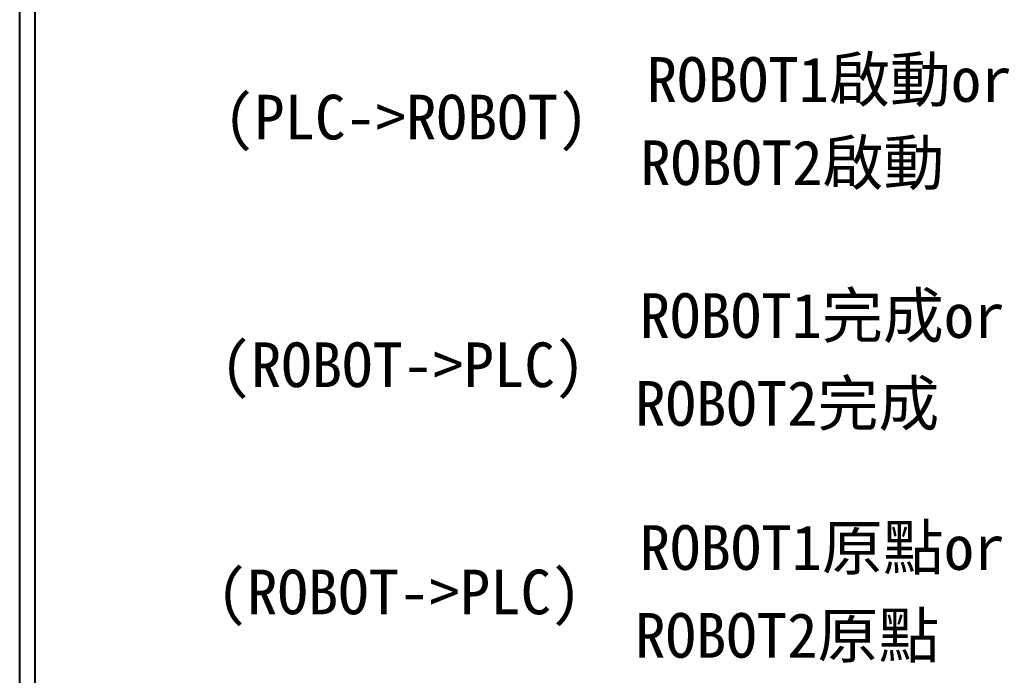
# Model space of a CAD drawing. Extents: x 958 to 1245, y -205 to -1.
# Drawn here: x 957.9 to 1037.6, y -155.8 to -103 of the extents above; entities that cross this region are included whole.
import ezdxf

# ---------------------------------------------------------------- set-up
doc = ezdxf.new("R2010")
doc.units = 0
doc.layers.add('圖框層', color=7, linetype='CONTINUOUS')
doc.layers.add('標尺寸層', color=3, linetype='CONTINUOUS')
doc.styles.add('STSL', font='kaiu.ttf')

msp = doc.modelspace()

# ---------------------------------------------------------------- linework, layer by layer
at = {"layer": '圖框層', "color": 7}
for p, q in [((957.893, -204.964), (957.893, -0.995)), ((959.143, -203.715), (959.143, -2.245))]:
    msp.add_line(p, q, dxfattribs=at)

# ---------------------------------------------------------------- texts
at = {"layer": '標尺寸層', "color": 7, "style": 'STSL'}
for s, p in [('ROBOT1啟動or', (1008.427, -109.59)), ('(PLC->ROBOT)', (974.338, -112.619)), ('ROBOT2啟動', (1007.905, -116.295)), ('ROBOT1完成or ', (1007.857, -128.61)), ('(ROBOT->PLC)', (974.075, -132.571)), ('ROBOT2完成 ', (1007.496, -135.688)), ('ROBOT1原點or ', (1007.857, -147.298)), ('(ROBOT->PLC)', (973.768, -150.875)), ('ROBOT2原點 ', (1007.496, -154.375))]:
    msp.add_text(s, height=3.6, dxfattribs=at).set_placement(p)

doc.saveas('drawing.dxf')
